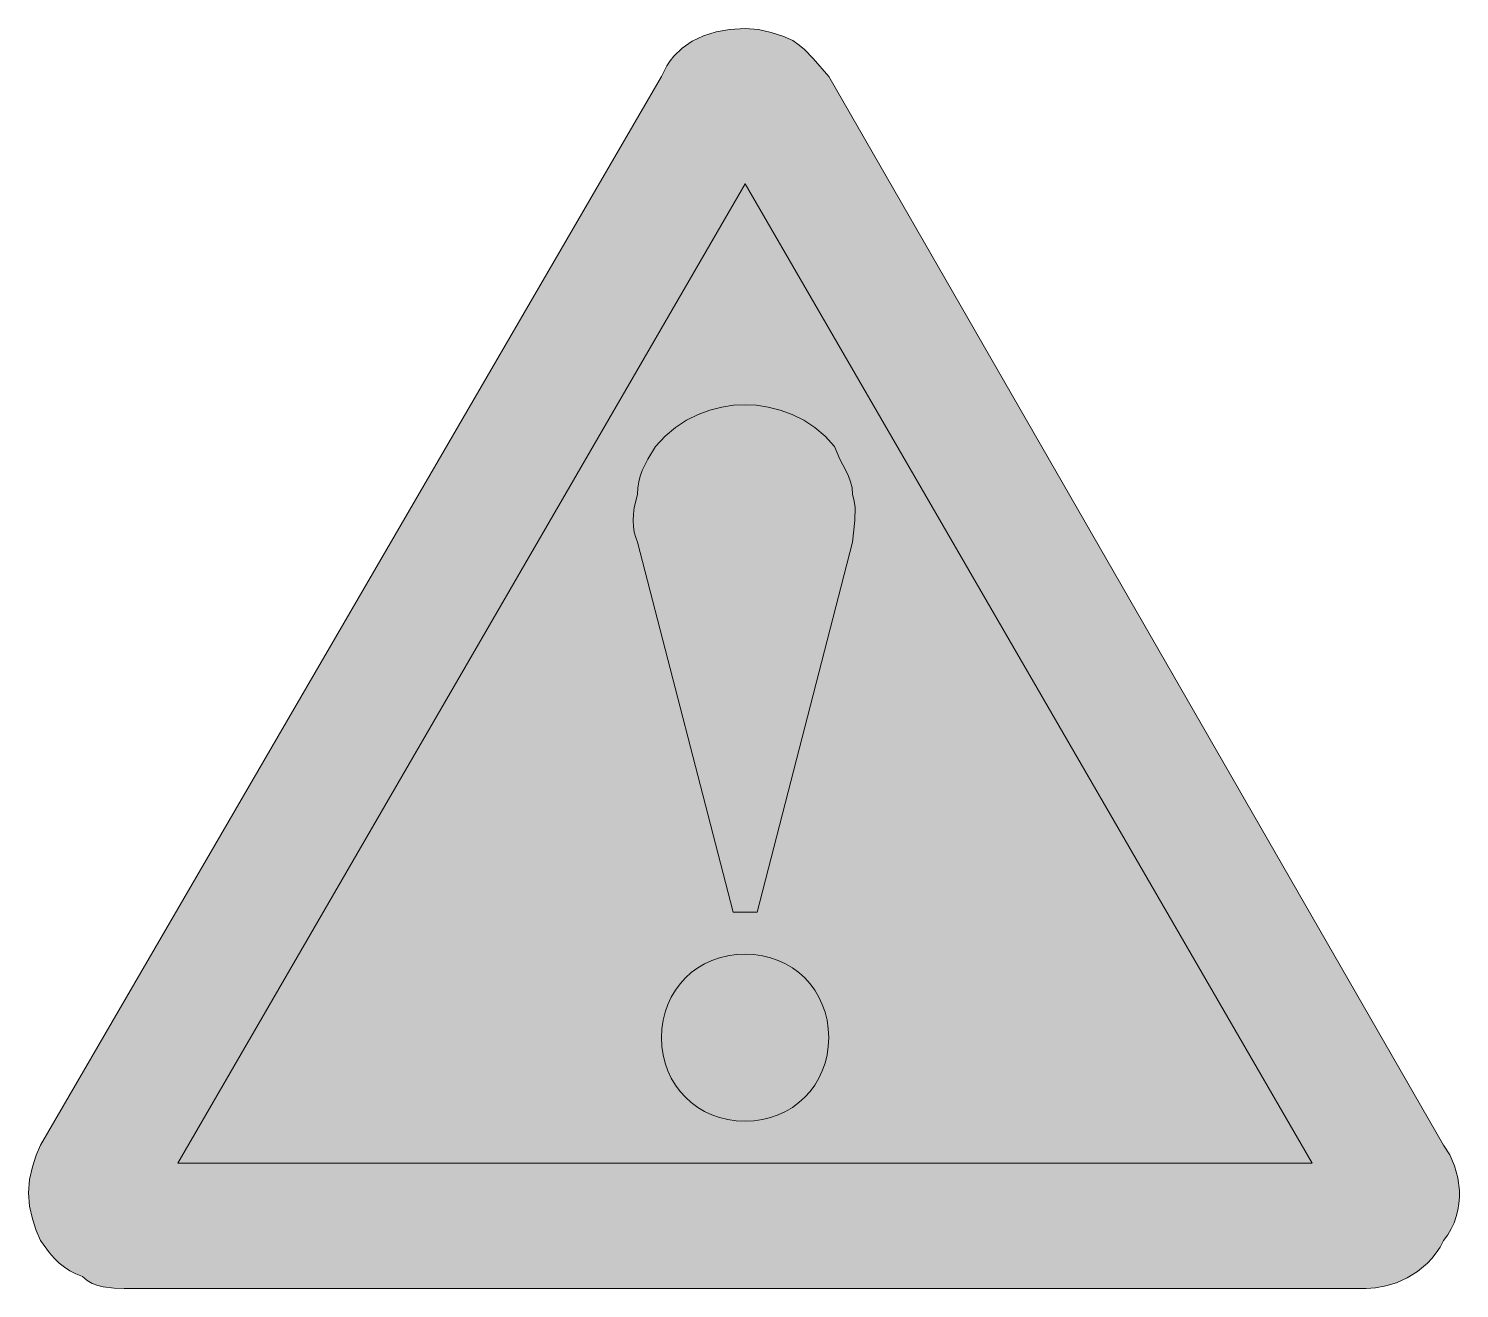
# Model space of a CAD drawing. Header units: metres. Extents: x 139 to 426, y 9 to 263.
import ezdxf

# ---------------------------------------------------------------- set-up
doc = ezdxf.new("R2010")
doc.units = ezdxf.units.M
for name, color, linetype, true_color in [('FILL_BLACK_000000', 7, 'Continuous', 0x000000), ('FILL_RED_FF0000', 7, 'Continuous', 0xff0000), ('FILL_WHITE_FFFFFF', 7, 'Continuous', 0xffffff)]:
    doc.layers.add(name, color=color, linetype=linetype, true_color=true_color)

msp = doc.modelspace()

# ---------------------------------------------------------------- hatches: boundary and pattern name
at = {"layer": 'FILL_BLACK_000000', "true_color": 0x000000}
h = msp.add_hatch(color=7, dxfattribs=at)
h.dxf.hatch_style = 1
h.paths.add_polyline_path([(261.33, 159.36), (260.94, 160.31), (260.66, 161.37), (260.49, 162.5), (260.43, 163.71), (260.49, 164.97), (260.66, 166.28), (260.94, 167.61), (261.33, 168.96), (261.39, 170.26), (261.56, 171.47), (261.84, 172.63), (262.23, 173.76), (263.36, 176.05), (264.93, 178.56), (266.84, 180.64), (268.92, 182.4), (271.15, 183.85), (273.48, 185.01), (275.86, 185.88), (278.26, 186.49), (280.63, 186.85), (282.93, 186.96), (285.23, 186.85), (287.6, 186.49), (290, 185.88), (292.38, 185.01), (294.71, 183.85), (296.94, 182.4), (299.02, 180.64), (300.93, 178.56), (302, 176.05), (303.18, 173.76), (303.71, 172.63), (304.14, 171.47), (304.42, 170.26), (304.53, 168.96), (304.87, 167.61), (305.04, 166.28), (304.98, 163.71), (304.53, 159.36), (285.33, 84.96), (280.53, 84.96), (261.33, 159.36)])
h = msp.add_hatch(color=7, dxfattribs=at)
h.dxf.hatch_style = 1
h.paths.add_polyline_path([(299.65, 57.99), (299.4, 56.28), (299, 54.64), (298.45, 53.08), (297.77, 51.61), (296.95, 50.23), (296, 48.94), (294.93, 47.76), (293.75, 46.69), (292.46, 45.74), (291.08, 44.92), (289.61, 44.23), (288.05, 43.69), (286.41, 43.29), (284.7, 43.04), (282.93, 42.96), (281.16, 43.04), (279.45, 43.29), (277.81, 43.69), (276.26, 44.23), (274.78, 44.92), (273.4, 45.74), (272.11, 46.69), (270.93, 47.76), (269.86, 48.94), (268.91, 50.23), (268.09, 51.61), (267.41, 53.08), (266.86, 54.64), (266.46, 56.28), (266.21, 57.99), (266.13, 59.76), (266.21, 61.53), (266.46, 63.24), (266.86, 64.88), (267.41, 66.43), (268.09, 67.91), (268.91, 69.29), (269.86, 70.58), (270.93, 71.76), (272.11, 72.83), (273.4, 73.78), (274.78, 74.6), (276.26, 75.28), (277.81, 75.83), (279.45, 76.23), (281.16, 76.48), (282.93, 76.56), (284.7, 76.48), (286.41, 76.23), (288.05, 75.83), (289.61, 75.28), (291.08, 74.6), (292.46, 73.78), (293.75, 72.83), (294.93, 71.76), (296, 70.58), (296.95, 69.29), (297.77, 67.91), (298.45, 66.43), (299, 64.88), (299.4, 63.24), (299.65, 61.53), (299.73, 59.76), (299.65, 57.99)])
at = {"layer": 'FILL_RED_FF0000', "true_color": 0xff0000}
h = msp.add_hatch(color=7, dxfattribs=at)
h.dxf.hatch_style = 1
h.paths.add_polyline_path([(158.13, 9.36), (156.14, 9.4), (153.93, 9.66), (152.81, 9.95), (151.72, 10.37), (150.68, 10.97), (149.73, 11.76), (148.43, 12.27), (147.24, 12.88), (146.12, 13.62), (145.08, 14.46), (144.09, 15.42), (143.15, 16.48), (141.33, 18.96), (140.45, 20.97), (139.68, 23.31), (139.14, 25.88), (138.93, 28.56), (139.14, 31.24), (139.68, 33.81), (140.45, 36.15), (141.33, 38.16), (266.13, 252.96), (267.2, 255.1), (267.85, 256.07), (268.59, 256.99), (270.29, 258.63), (272.28, 260.01), (274.56, 261.1), (277.1, 261.9), (279.89, 262.39), (282.93, 262.56), (285.61, 262.35), (288.18, 261.81), (290.52, 261.04), (292.53, 260.16), (293.77, 259.26), (294.84, 258.36), (296.58, 256.56), (299.73, 252.96), (423.33, 38.16), (424.56, 36.2), (425.52, 33.98), (426.18, 31.56), (426.48, 29.01), (426.49, 27.71), (426.39, 26.41), (426.18, 25.11), (425.86, 23.82), (425.42, 22.55), (424.86, 21.31), (424.16, 20.11), (423.33, 18.96), (422.61, 17.67), (421.82, 16.48), (420.96, 15.4), (420.05, 14.42), (418.08, 12.76), (415.98, 11.46), (413.83, 10.5), (411.69, 9.85), (409.63, 9.48), (407.73, 9.36), (158.13, 9.36)])
at = {"layer": 'FILL_WHITE_FFFFFF', "true_color": 0xffffff}
h = msp.add_hatch(color=7, dxfattribs=at)
h.dxf.hatch_style = 1
h.paths.add_polyline_path([(168.93, 34.56), (282.93, 231.36), (396.93, 34.56), (168.93, 34.56)])

# ---------------------------------------------------------------- linework, layer by layer
at = {"layer": 'FILL_BLACK_000000', "lineweight": 0, "true_color": 0x000000}
for points in [[(261.33, 159.36), (260.94, 160.31), (260.66, 161.37), (260.49, 162.5), (260.43, 163.71), (260.49, 164.97), (260.66, 166.28), (260.94, 167.61), (261.33, 168.96), (261.39, 170.26), (261.56, 171.47), (261.84, 172.63), (262.23, 173.76), (263.36, 176.05), (264.93, 178.56), (266.84, 180.64), (268.92, 182.4), (271.15, 183.85), (273.48, 185.01), (275.86, 185.88), (278.26, 186.49), (280.63, 186.85), (282.93, 186.96), (285.23, 186.85), (287.6, 186.49), (290, 185.88), (292.38, 185.01), (294.71, 183.85), (296.94, 182.4), (299.02, 180.64), (300.93, 178.56), (302, 176.05), (303.18, 173.76), (303.71, 172.63), (304.14, 171.47), (304.42, 170.26), (304.53, 168.96), (304.87, 167.61), (305.04, 166.28), (304.98, 163.71), (304.53, 159.36), (285.33, 84.96), (280.53, 84.96)], [(299.65, 57.99), (299.4, 56.28), (299, 54.64), (298.45, 53.08), (297.77, 51.61), (296.95, 50.23), (296, 48.94), (294.93, 47.76), (293.75, 46.69), (292.46, 45.74), (291.08, 44.92), (289.61, 44.23), (288.05, 43.69), (286.41, 43.29), (284.7, 43.04), (282.93, 42.96), (281.16, 43.04), (279.45, 43.29), (277.81, 43.69), (276.26, 44.23), (274.78, 44.92), (273.4, 45.74), (272.11, 46.69), (270.93, 47.76), (269.86, 48.94), (268.91, 50.23), (268.09, 51.61), (267.41, 53.08), (266.86, 54.64), (266.46, 56.28), (266.21, 57.99), (266.13, 59.76), (266.21, 61.53), (266.46, 63.24), (266.86, 64.88), (267.41, 66.43), (268.09, 67.91), (268.91, 69.29), (269.86, 70.58), (270.93, 71.76), (272.11, 72.83), (273.4, 73.78), (274.78, 74.6), (276.26, 75.28), (277.81, 75.83), (279.45, 76.23), (281.16, 76.48), (282.93, 76.56), (284.7, 76.48), (286.41, 76.23), (288.05, 75.83), (289.61, 75.28), (291.08, 74.6), (292.46, 73.78), (293.75, 72.83), (294.93, 71.76), (296, 70.58), (296.95, 69.29), (297.77, 67.91), (298.45, 66.43), (299, 64.88), (299.4, 63.24), (299.65, 61.53), (299.73, 59.76)]]:
    msp.add_lwpolyline(points, close=True, dxfattribs=at)
at = {"layer": 'FILL_RED_FF0000', "lineweight": 0, "true_color": 0xff0000}
msp.add_lwpolyline([(158.13, 9.36), (156.14, 9.4), (153.93, 9.66), (152.81, 9.95), (151.72, 10.37), (150.68, 10.97), (149.73, 11.76), (148.43, 12.27), (147.24, 12.88), (146.12, 13.62), (145.08, 14.46), (144.09, 15.42), (143.15, 16.48), (141.33, 18.96), (140.45, 20.97), (139.68, 23.31), (139.14, 25.88), (138.93, 28.56), (139.14, 31.24), (139.68, 33.81), (140.45, 36.15), (141.33, 38.16), (266.13, 252.96), (267.2, 255.1), (267.85, 256.07), (268.59, 256.99), (270.29, 258.63), (272.28, 260.01), (274.56, 261.1), (277.1, 261.9), (279.89, 262.39), (282.93, 262.56), (285.61, 262.35), (288.18, 261.81), (290.52, 261.04), (292.53, 260.16), (293.77, 259.26), (294.84, 258.36), (296.58, 256.56), (299.73, 252.96), (423.33, 38.16), (424.56, 36.2), (425.52, 33.98), (426.18, 31.56), (426.48, 29.01), (426.49, 27.71), (426.39, 26.41), (426.18, 25.11), (425.86, 23.82), (425.42, 22.55), (424.86, 21.31), (424.16, 20.11), (423.33, 18.96), (422.61, 17.67), (421.82, 16.48), (420.96, 15.4), (420.05, 14.42), (418.08, 12.76), (415.98, 11.46), (413.83, 10.5), (411.69, 9.85), (409.63, 9.48), (407.73, 9.36)], close=True, dxfattribs=at)
at = {"layer": 'FILL_WHITE_FFFFFF', "lineweight": 0, "true_color": 0xff0000}
msp.add_lwpolyline([(168.93, 34.56), (282.93, 231.36), (396.93, 34.56)], close=True, dxfattribs=at)

doc.saveas('drawing.dxf')
